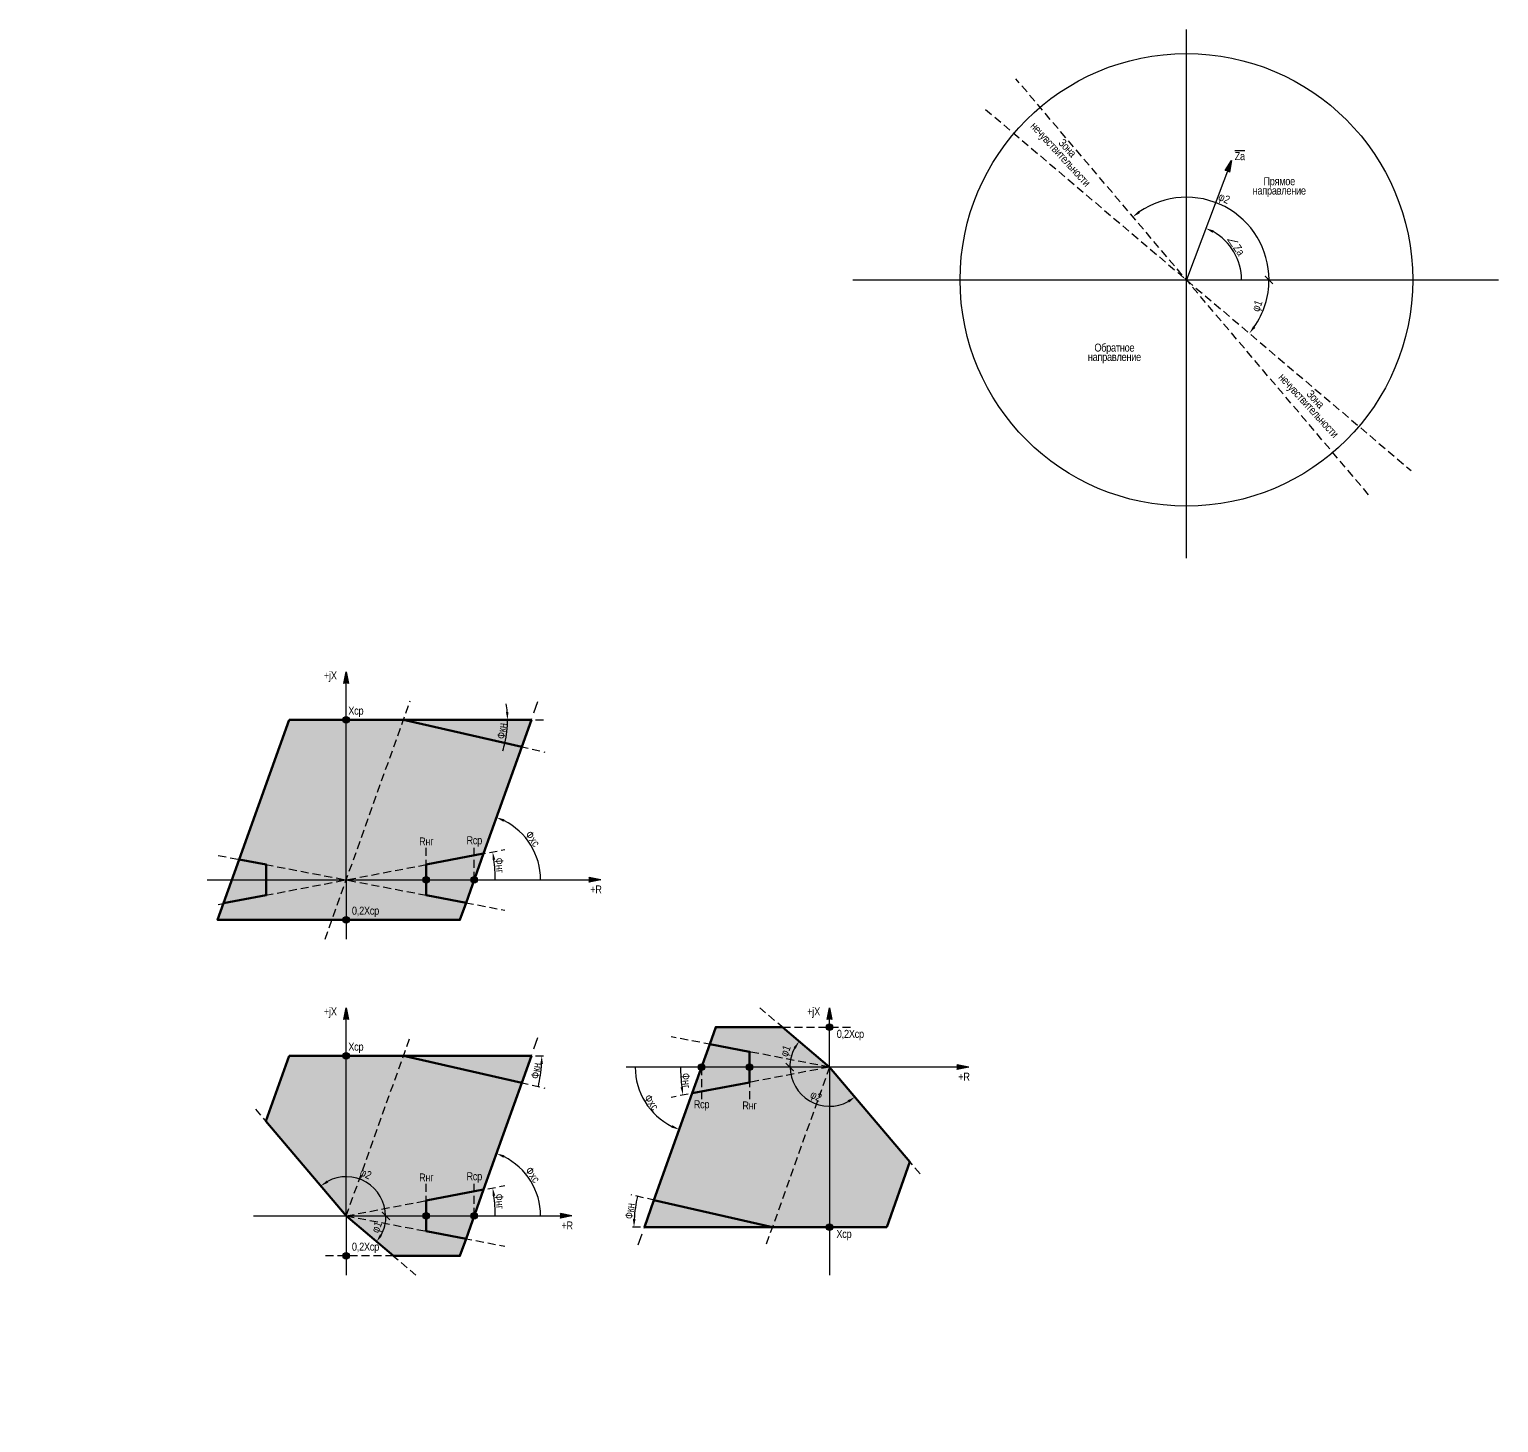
# Model space of a CAD drawing. Header units: millimetres. Extents: x -68 to 4847, y -35 to 2390.
# Drawn here: x 1927 to 2845, y 1136 to 2007 of the extents above; entities that cross this region are included whole.
import ezdxf

# ---------------------------------------------------------------- set-up
doc = ezdxf.new("R2010")
doc.units = ezdxf.units.MM
doc.linetypes.add('штриховая2', pattern=[0.375, 0.25, -0.125])
doc.layers.add('TEXT', color=7, linetype='Continuous', lineweight=25)
doc.styles.add('2.5_Gost_RD', font='ARIALN.TTF', dxfattribs={"height": 2.5})
doc.styles.add('5.0_Gost_RD', font='ARIALN.TTF', dxfattribs={"height": 5})
doc.dimstyles.new('Gost_RD_1-1000', dxfattribs={"dimtxt": 2.5, "dimasz": 2.5, "dimexe": 1.25, "dimexo": 0, "dimtad": 1, "dimdec": 0, "dimlfac": 1000, "dimtxsty": '2.5_Gost_RD', "dimblk": 'OBLIQUE', "dimcen": 2.5, "dimadec": 0, "dimazin": 0, "dimtfac": 1, "dimtdec": 0, "dimtmove": 0, "dimatfit": 3, "dimfxl": 1, "dimarcsym": 0})

# ---------------------------------------------------------------- blocks, each defined once
blk = doc.blocks.new('*D51')
at = {"color": 0, "lineweight": -2, "ltscale": 100, "transparency": 16777216}
for start, end in [(4.40447, 8.80893), (347.16648, 0), (342.76202, 347.16648)]:
    blk.add_arc((2160.71, 1575), 65.06, start, end, dxfattribs=at)
at = {"color": 0, "ltscale": 100, "transparency": 16777216}
blk.add_solid([(2226.41, 1580.03), (2224.75, 1579.96), (2225.77, 1575)], dxfattribs=at)
at = {"layer": 'Defpoints', "color": 0, "ltscale": 100, "transparency": 16777216}
for p in [(2160.71, 1575), (2160.71, 1575), (2279, 1575), (2225.05, 1565.32), (2279, 1548.05)]:
    blk.add_point(p, dxfattribs=at)
at = {"color": 0, "ltscale": 100, "transparency": 16777216, "insert": (2222.26, 1568.08), "char_height": 5, "attachment_point": 5, "rotation": 83.58324, "style": '5.0_Gost_RD'}
blk.add_mtext('Фкн', dxfattribs=at)
blk = doc.blocks.new('_None')
blk = doc.blocks.new('*D53')
at = {"color": 0, "lineweight": -2, "ltscale": 100, "transparency": 16777216}
blk.add_line((2234.7, 1558.15), (2218.52, 1512.85), dxfattribs=at)
blk.add_arc((2205, 1475), 41.44, 360, 63.42832, dxfattribs=at)
at = {"color": 0, "ltscale": 100, "transparency": 16777216}
blk.add_solid([(2223.21, 1511.29), (2223.86, 1512.83), (2218.94, 1514.02)], dxfattribs=at)
at = {"layer": 'Defpoints', "color": 0, "ltscale": 100, "transparency": 16777216}
for p in [(2251.43, 1605), (2234.7, 1558.15), (2243.01, 1491.49), (2038, 1475), (2279, 1475)]:
    blk.add_point(p, dxfattribs=at)
at = {"color": 0, "ltscale": 100, "transparency": 16777216, "insert": (2241.46, 1500.69), "char_height": 5, "attachment_point": 5, "rotation": 305.17309, "style": '5.0_Gost_RD'}
blk.add_mtext('Фхс', dxfattribs=at)
blk = doc.blocks.new('*D54')
at = {"color": 0, "lineweight": -2, "ltscale": 100, "transparency": 16777216}
blk.add_arc((2125, 1475), 93.13, 360, 7.73694, dxfattribs=at)
at = {"color": 0, "ltscale": 100, "transparency": 16777216}
blk.add_solid([(2216.46, 1487.4), (2218.11, 1487.67), (2216.48, 1492.47)], dxfattribs=at)
at = {"layer": 'Defpoints', "color": 0, "ltscale": 100, "transparency": 16777216}
for p in [(2224.02, 1493.91), (2217.95, 1480.86), (2038, 1475), (2279, 1475), (2038, 1458.38)]:
    blk.add_point(p, dxfattribs=at)
at = {"color": 0, "ltscale": 100, "transparency": 16777216, "insert": (2220.83, 1484.07), "char_height": 5, "attachment_point": 5, "rotation": 275.40664, "style": '5.0_Gost_RD'}
blk.add_mtext('Фнг', dxfattribs=at)
blk = doc.blocks.new('*D60')
at = {"color": 0, "lineweight": -2, "ltscale": 100, "transparency": 16777216}
blk.add_arc((2650, 1850), 34.45, 0, 61.03781, dxfattribs=at)
at = {"color": 0, "ltscale": 100, "transparency": 16777216}
blk.add_solid([(2666.33, 1879.39), (2667.03, 1880.9), (2662.15, 1882.24)], dxfattribs=at)
at = {"layer": 'Defpoints', "color": 0, "ltscale": 100, "transparency": 16777216}
for p in [(2678.11, 1924.62), (2681.69, 1863.53), (2441.53, 1850), (2650, 1850), (2845.11, 1850)]:
    blk.add_point(p, dxfattribs=at)
at = {"color": 0, "ltscale": 100, "transparency": 16777216, "insert": (2680.95, 1871.41), "char_height": 5, "attachment_point": 5, "rotation": 304.67993, "style": '5.0_Gost_RD'}
blk.add_mtext('{\\fISOCPEUR|b0|i0|c0|p34;∠}Za', dxfattribs=at)
blk = doc.blocks.new('*D61')
at = {"color": 0, "lineweight": -2, "ltscale": 100, "transparency": 16777216}
blk.add_arc((2650, 1850), 51.66, 360, 124.74704, dxfattribs=at)
at = {"color": 0, "ltscale": 100, "transparency": 16777216}
blk.add_solid([(2621.06, 1891.79), (2620.05, 1893.11), (2616.59, 1889.4)], dxfattribs=at)
at = {"layer": 'Defpoints', "color": 0, "ltscale": 100, "transparency": 16777216}
for p in [(2520.64, 2002.56), (2687.52, 1885.52), (2452, 1850), (2839.28, 1850), (2759.55, 1720.8)]:
    blk.add_point(p, dxfattribs=at)
at = {"color": 0, "ltscale": 100, "transparency": 16777216, "insert": (2673.32, 1900.35), "char_height": 5, "attachment_point": 5, "rotation": 335.14721, "style": '5.0_Gost_RD'}
blk.add_mtext('φ2', dxfattribs=at)
blk = doc.blocks.new('_ArchTick')
at = {"color": 0, "linetype": 'ByBlock', "const_width": 0.15}
blk.add_lwpolyline([(-0.5, -0.5), (0.5, 0.5)], dxfattribs=at)
blk = doc.blocks.new('*D62')
at = {"color": 0, "lineweight": -2, "ltscale": 100, "transparency": 16777216}
blk.add_arc((2650, 1850), 51.62, 325.21721, 0, dxfattribs=at)
at = {"color": 0, "ltscale": 100, "transparency": 16777216}
blk.add_solid([(2693.06, 1820.05), (2691.73, 1821.06), (2689.35, 1816.59)], dxfattribs=at)
at = {"layer": 'Defpoints', "color": 0, "ltscale": 100, "transparency": 16777216}
for p in [(2524.51, 1956.55), (2464.78, 1850), (2812.05, 1850), (2696.04, 1826.65), (2790.42, 1730.76)]:
    blk.add_point(p, dxfattribs=at)
at = {"color": 0, "lineweight": -2, "ltscale": 100, "transparency": 16777216, "xscale": 5, "yscale": 5, "zscale": 5, "rotation": 90}
blk.add_blockref('_ArchTick', (2701.62, 1850), dxfattribs=at)
at = {"color": 0, "ltscale": 100, "transparency": 16777216, "insert": (2694.86, 1833.52), "char_height": 5, "attachment_point": 5, "rotation": 69.83257, "style": '5.0_Gost_RD'}
blk.add_mtext('φ1', dxfattribs=at)
blk = doc.blocks.new('*D69')
at = {"color": 0, "lineweight": -2, "ltscale": 100, "transparency": 16777216}
blk.add_arc((2160.71, 1365), 86.49, 347.16648, 356.68735, dxfattribs=at)
at = {"color": 0, "ltscale": 100, "transparency": 16777216}
blk.add_solid([(2246.23, 1360.03), (2247.89, 1359.98), (2247.21, 1365)], dxfattribs=at)
at = {"layer": 'Defpoints', "color": 0, "ltscale": 100, "transparency": 16777216}
for p in [(2160.71, 1365), (2160.71, 1365), (2249, 1365), (2246.24, 1352.13), (2249, 1344.89)]:
    blk.add_point(p, dxfattribs=at)
at = {"color": 0, "ltscale": 100, "transparency": 16777216, "insert": (2243.56, 1355.68), "char_height": 5, "attachment_point": 5, "rotation": 83.58324, "style": '5.0_Gost_RD'}
blk.add_mtext('Фкн', dxfattribs=at)
blk = doc.blocks.new('*D70')
at = {"color": 0, "lineweight": -2, "ltscale": 100, "transparency": 16777216}
blk.add_line((2234.7, 1348.15), (2218.52, 1302.85), dxfattribs=at)
blk.add_arc((2205, 1265), 41.44, 0, 63.42832, dxfattribs=at)
at = {"color": 0, "ltscale": 100, "transparency": 16777216}
blk.add_solid([(2223.21, 1301.29), (2223.86, 1302.83), (2218.94, 1304.02)], dxfattribs=at)
at = {"layer": 'Defpoints', "color": 0, "ltscale": 100, "transparency": 16777216}
for p in [(2251.43, 1395), (2234.7, 1348.15), (2243.01, 1281.49), (2067, 1265), (2261, 1265)]:
    blk.add_point(p, dxfattribs=at)
at = {"color": 0, "ltscale": 100, "transparency": 16777216, "insert": (2241.46, 1290.69), "char_height": 5, "attachment_point": 5, "rotation": 305.17309, "style": '5.0_Gost_RD'}
blk.add_mtext('Фхс', dxfattribs=at)
blk = doc.blocks.new('*D71')
at = {"color": 0, "lineweight": -2, "ltscale": 100, "transparency": 16777216}
blk.add_arc((2125, 1265), 93.13, 360, 7.73694, dxfattribs=at)
at = {"color": 0, "ltscale": 100, "transparency": 16777216}
blk.add_solid([(2216.46, 1277.4), (2218.11, 1277.67), (2216.48, 1282.47)], dxfattribs=at)
at = {"layer": 'Defpoints', "color": 0, "ltscale": 100, "transparency": 16777216}
for p in [(2224.02, 1283.91), (2217.95, 1270.86), (2067, 1265), (2261, 1265), (2038, 1248.38)]:
    blk.add_point(p, dxfattribs=at)
at = {"color": 0, "ltscale": 100, "transparency": 16777216, "insert": (2220.83, 1274.07), "char_height": 5, "attachment_point": 5, "rotation": 275.40664, "style": '5.0_Gost_RD'}
blk.add_mtext('Фнг', dxfattribs=at)
blk = doc.blocks.new('*D72')
at = {"color": 0, "lineweight": -2, "ltscale": 100, "transparency": 16777216}
blk.add_arc((2391.29, 1258), 86.49, 167.16648, 176.68735, dxfattribs=at)
at = {"color": 0, "ltscale": 100, "transparency": 16777216}
blk.add_solid([(2305.77, 1262.97), (2304.11, 1263.02), (2304.79, 1258)], dxfattribs=at)
at = {"layer": 'Defpoints', "color": 0, "ltscale": 100, "transparency": 16777216}
for p in [(2303, 1278.11), (2305.76, 1270.87), (2303, 1258), (2391.29, 1258), (2391.29, 1258)]:
    blk.add_point(p, dxfattribs=at)
at = {"color": 0, "ltscale": 100, "transparency": 16777216, "insert": (2302.23, 1268.02), "char_height": 5, "attachment_point": 5, "rotation": 83.58324, "style": '5.0_Gost_RD'}
blk.add_mtext('Фкн', dxfattribs=at)
blk = doc.blocks.new('*D73')
at = {"color": 0, "lineweight": -2, "ltscale": 100, "transparency": 16777216}
blk.add_line((2317.3, 1274.85), (2333.48, 1320.15), dxfattribs=at)
blk.add_arc((2347, 1358), 41.44, 180, 243.42832, dxfattribs=at)
at = {"color": 0, "ltscale": 100, "transparency": 16777216}
blk.add_solid([(2328.79, 1321.71), (2328.14, 1320.17), (2333.06, 1318.98)], dxfattribs=at)
at = {"layer": 'Defpoints', "color": 0, "ltscale": 100, "transparency": 16777216}
for p in [(2300, 1358), (2514, 1358), (2308.99, 1341.51), (2317.3, 1274.85), (2300.57, 1228)]:
    blk.add_point(p, dxfattribs=at)
at = {"color": 0, "ltscale": 100, "transparency": 16777216, "insert": (2315.72, 1335.95), "char_height": 5, "attachment_point": 5, "rotation": 305.17309, "style": '5.0_Gost_RD'}
blk.add_mtext('Фхс', dxfattribs=at)
blk = doc.blocks.new('*D74')
at = {"color": 0, "lineweight": -2, "ltscale": 100, "transparency": 16777216}
blk.add_arc((2427, 1358), 93.13, 180, 187.73694, dxfattribs=at)
at = {"color": 0, "ltscale": 100, "transparency": 16777216}
blk.add_solid([(2335.54, 1345.6), (2333.89, 1345.33), (2335.52, 1340.53)], dxfattribs=at)
at = {"layer": 'Defpoints', "color": 0, "ltscale": 100, "transparency": 16777216}
for p in [(2514, 1374.62), (2300, 1358), (2334.05, 1352.14), (2514, 1358), (2327.98, 1339.09)]:
    blk.add_point(p, dxfattribs=at)
at = {"color": 0, "ltscale": 100, "transparency": 16777216, "insert": (2337.39, 1349.52), "char_height": 5, "attachment_point": 5, "rotation": 275.40664, "style": '5.0_Gost_RD'}
blk.add_mtext('Фнг', dxfattribs=at)
blk = doc.blocks.new('*D75')
at = {"color": 0, "lineweight": -2, "ltscale": 100, "transparency": 16777216}
blk.add_arc((2125, 1265), 24.5, 0, 118.58071, dxfattribs=at)
at = {"color": 0, "ltscale": 100, "transparency": 16777216}
blk.add_solid([(2113.75, 1285.83), (2112.81, 1287.2), (2109.16, 1283.69)], dxfattribs=at)
at = {"layer": 'Defpoints', "color": 0, "ltscale": 100, "transparency": 16777216}
for p in [(1995.64, 1417.56), (2142.79, 1281.84), (1927, 1265), (2314.28, 1265), (2234.55, 1135.8)]:
    blk.add_point(p, dxfattribs=at)
at = {"color": 0, "ltscale": 100, "transparency": 16777216, "insert": (2136.91, 1290.71), "char_height": 5, "attachment_point": 5, "rotation": 335.14721, "style": '5.0_Gost_RD'}
blk.add_mtext('φ2', dxfattribs=at)
blk = doc.blocks.new('*D76')
at = {"color": 0, "lineweight": -2, "ltscale": 100, "transparency": 16777216}
blk.add_arc((2125, 1265), 24.84, 331.21725, 360, dxfattribs=at)
at = {"color": 0, "ltscale": 100, "transparency": 16777216}
blk.add_solid([(2147.46, 1252.57), (2146.09, 1253.51), (2143.94, 1248.92)], dxfattribs=at)
at = {"layer": 'Defpoints', "color": 0, "ltscale": 100, "transparency": 16777216}
for p in [(1999.51, 1371.55), (1939.78, 1265), (2269.05, 1265), (2147.16, 1253.77), (2265.42, 1145.76)]:
    blk.add_point(p, dxfattribs=at)
at = {"color": 0, "lineweight": -2, "ltscale": 100, "transparency": 16777216, "xscale": 5, "yscale": 5, "zscale": 5, "rotation": 89.99999999999993}
blk.add_blockref('_ArchTick', (2149.84, 1265), dxfattribs=at)
at = {"color": 0, "ltscale": 100, "transparency": 16777216, "insert": (2144.72, 1257.76), "char_height": 5, "attachment_point": 5, "rotation": 69.83257, "style": '5.0_Gost_RD'}
blk.add_mtext('φ1', dxfattribs=at)
blk = doc.blocks.new('*D77')
at = {"color": 0, "lineweight": -2, "ltscale": 100, "transparency": 16777216}
blk.add_arc((2427, 1358), 24.5, 180, 298.58071, dxfattribs=at)
at = {"color": 0, "ltscale": 100, "transparency": 16777216}
blk.add_solid([(2438.25, 1337.17), (2439.19, 1335.8), (2442.84, 1339.31)], dxfattribs=at)
at = {"layer": 'Defpoints', "color": 0, "ltscale": 100, "transparency": 16777216}
for p in [(2317.45, 1487.2), (2237.72, 1358), (2625, 1358), (2409.21, 1341.16), (2556.36, 1205.44)]:
    blk.add_point(p, dxfattribs=at)
at = {"color": 0, "ltscale": 100, "transparency": 16777216, "insert": (2418.31, 1339.24), "char_height": 5, "attachment_point": 5, "rotation": 335.14721, "style": '5.0_Gost_RD'}
blk.add_mtext('φ2', dxfattribs=at)
blk = doc.blocks.new('*D78')
at = {"color": 0, "lineweight": -2, "ltscale": 100, "transparency": 16777216}
blk.add_arc((2427, 1358), 24.84, 151.21725, 180, dxfattribs=at)
at = {"color": 0, "ltscale": 100, "transparency": 16777216}
blk.add_solid([(2404.54, 1370.43), (2405.91, 1369.49), (2408.06, 1374.08)], dxfattribs=at)
at = {"layer": 'Defpoints', "color": 0, "ltscale": 100, "transparency": 16777216}
for p in [(2286.58, 1477.24), (2404.84, 1369.23), (2264.95, 1358), (2612.22, 1358), (2552.49, 1251.45)]:
    blk.add_point(p, dxfattribs=at)
at = {"color": 0, "lineweight": -2, "ltscale": 100, "transparency": 16777216, "xscale": 5, "yscale": 5, "zscale": 5, "rotation": 270}
blk.add_blockref('_ArchTick', (2402.16, 1358), dxfattribs=at)
at = {"color": 0, "ltscale": 100, "transparency": 16777216, "insert": (2400.09, 1367.88), "char_height": 5, "attachment_point": 5, "rotation": 69.83257, "style": '5.0_Gost_RD'}
blk.add_mtext('φ1', dxfattribs=at)

msp = doc.modelspace()

# ---------------------------------------------------------------- hatches: boundary and pattern name
at = {"ltscale": 100, "transparency": 33554687}
h = msp.add_hatch(color=256, dxfattribs=at)
h.dxf.hatch_style = 1
h.paths.add_polyline_path([(2678.106, 1924.616), (2674.2236, 1918.3704, -0.21922359), (2676.9244, 1917.3576)])
h = msp.add_hatch(color=256, dxfattribs=at)
h.dxf.hatch_style = 1
h.paths.add_polyline_path([(2125, 1605), (2123.5578, 1597.7889, -0.21922359), (2126.4422, 1597.7889)])
at = {"ltscale": 100, "true_color": 0xf6bb8e, "transparency": 33554687}
msp.add_hatch(color=31, dxfattribs=at).paths.add_polyline_path([(2089.2857, 1575), (2058.1327, 1487.7717), (2075, 1484.55), (2075, 1465.45), (2048.3423, 1460.3583), (2044.6429, 1450), (2196.0714, 1450), (2199.8913, 1460.6957), (2175, 1465.45), (2175, 1484.55), (2210.8567, 1491.3987), (2234.6952, 1558.1464), (2160.7143, 1575)])
at = {"ltscale": 100, "true_color": 0xfce5d5, "transparency": 33554687}
h = msp.add_hatch(color=254, dxfattribs=at)
h.dxf.hatch_style = 1
h.paths.add_polyline_path([(2240.7143, 1575), (2160.7143, 1575), (2234.6952, 1558.1464)])
h.paths.add_polyline_path([(2205, 1490.28), (2175, 1484.55), (2175, 1477, -0.41421356), (2177, 1475), (2203, 1475, -0.41421356), (2205, 1477)])
h.paths.add_polyline_path([(2210.8567, 1491.3987), (2205, 1490.28), (2205, 1477, -0.08596682), (2205.6727, 1476.8835)])
h.paths.add_polyline_path([(2204.3273, 1473.1165, -0.31696022), (2203, 1475), (2177, 1475, -0.41421356), (2175, 1473), (2175, 1465.45), (2199.8913, 1460.6957)])
h.paths.add_polyline_path([(2075, 1484.55), (2058.1327, 1487.7717), (2053.5714, 1475), (2075, 1475)])
h.paths.add_polyline_path([(2075, 1475), (2053.5714, 1475), (2048.3423, 1460.3583), (2075, 1465.45)])
at = {"ltscale": 100}
h = msp.add_hatch(color=256, dxfattribs=at)
h.dxf.hatch_style = 1
h.paths.add_polyline_path([(2127, 1575, 1), (2123, 1575, 1)])
h = msp.add_hatch(color=256, dxfattribs=at)
h.dxf.hatch_style = 1
h.paths.add_polyline_path([(2177, 1475, 1), (2173, 1475, 1)])
h = msp.add_hatch(color=256, dxfattribs=at)
h.dxf.hatch_style = 1
h.paths.add_polyline_path([(2207, 1475, 1), (2203, 1475, 1)])
at = {"ltscale": 100, "transparency": 33554687}
h = msp.add_hatch(color=256, dxfattribs=at)
h.dxf.hatch_style = 1
h.paths.add_polyline_path([(2284, 1475), (2276.7889, 1476.4422, -0.21922359), (2276.7889, 1473.5578)])
at = {"ltscale": 100}
h = msp.add_hatch(color=256, dxfattribs=at)
h.dxf.hatch_style = 1
h.paths.add_polyline_path([(2127, 1450, 1), (2123, 1450, 1)])
at = {"ltscale": 100, "transparency": 33554687}
h = msp.add_hatch(color=256, dxfattribs=at)
h.dxf.hatch_style = 1
h.paths.add_polyline_path([(2125, 1395), (2123.5578, 1387.7889, -0.21922359), (2126.4422, 1387.7889)])
h = msp.add_hatch(color=256, dxfattribs=at)
h.dxf.hatch_style = 1
h.paths.add_polyline_path([(2427, 1395), (2425.5578, 1387.7889, -0.21922359), (2428.4422, 1387.7889)])
at = {"ltscale": 100, "true_color": 0xf6bb8e, "transparency": 33554687}
h = msp.add_hatch(color=31, dxfattribs=at)
h.dxf.hatch_style = 1
h.paths.add_polyline_path([(2427, 1260, -0.41421356), (2429, 1258), (2462.7143, 1258), (2477.2589, 1298.725), (2427, 1358)])
h.paths.add_polyline_path([(2391.2857, 1258), (2425, 1258, -0.41421356), (2427, 1260), (2427, 1358)])
h.paths.add_polyline_path([(2317.3048, 1274.8536), (2391.2857, 1258), (2427, 1358), (2341.1433, 1341.6013)])
h.paths.add_polyline_path([(2377, 1348.45), (2427, 1358), (2379, 1358, -0.41421356), (2377, 1356)])
h.paths.add_polyline_path([(2377, 1360, -0.41421356), (2379, 1358), (2427, 1358), (2377, 1367.55)])
h.paths.add_polyline_path([(2377, 1367.55), (2427, 1358), (2397.5574, 1383), (2355.9286, 1383), (2352.1087, 1372.3043)])
at = {"ltscale": 100}
h = msp.add_hatch(color=256, dxfattribs=at)
h.dxf.hatch_style = 1
h.paths.add_polyline_path([(2429, 1383, 1), (2425, 1383, 1)])
at = {"ltscale": 100, "true_color": 0xfce5d5, "transparency": 33554687}
h = msp.add_hatch(color=254, dxfattribs=at)
h.dxf.hatch_style = 1
h.paths.add_polyline_path([(2311.2857, 1258), (2391.2857, 1258), (2317.3048, 1274.8536)])
h.paths.add_polyline_path([(2347, 1342.72), (2377, 1348.45), (2377, 1356, -0.41421356), (2375, 1358), (2349, 1358, -0.41421356), (2347, 1356)])
h.paths.add_polyline_path([(2347.6727, 1359.8835, -0.31696022), (2349, 1358), (2375, 1358, -0.41421356), (2377, 1360), (2377, 1367.55), (2352.1087, 1372.3043)])
h.paths.add_polyline_path([(2341.1433, 1341.6013), (2347, 1342.72), (2347, 1356, -0.08596682), (2346.3273, 1356.1165)])
at = {"ltscale": 100, "true_color": 0xf6bb8e, "transparency": 33554687}
h = msp.add_hatch(color=31, dxfattribs=at)
h.dxf.hatch_style = 1
h.paths.add_polyline_path([(2125, 1363, -0.41421356), (2123, 1365), (2089.2857, 1365), (2074.7411, 1324.275), (2125, 1265)])
h.paths.add_polyline_path([(2160.7143, 1365), (2127, 1365, -0.41421356), (2125, 1363), (2125, 1265)])
h.paths.add_polyline_path([(2234.6952, 1348.1464), (2160.7143, 1365), (2125, 1265), (2210.8567, 1281.3987)])
h.paths.add_polyline_path([(2175, 1274.55), (2125, 1265), (2173, 1265, -0.41421356), (2175, 1267)])
h.paths.add_polyline_path([(2175, 1263, -0.41421356), (2173, 1265), (2125, 1265), (2175, 1255.45)])
h.paths.add_polyline_path([(2175, 1255.45), (2125, 1265), (2154.4426, 1240), (2196.0714, 1240), (2199.8913, 1250.6957)])
at = {"ltscale": 100}
h = msp.add_hatch(color=256, dxfattribs=at)
h.dxf.hatch_style = 1
h.paths.add_polyline_path([(2127, 1365, 1), (2123, 1365, 1)])
at = {"ltscale": 100, "true_color": 0xfce5d5, "transparency": 33554687}
h = msp.add_hatch(color=254, dxfattribs=at)
h.dxf.hatch_style = 1
h.paths.add_polyline_path([(2240.7143, 1365), (2160.7143, 1365), (2234.6952, 1348.1464)])
h.paths.add_polyline_path([(2205, 1280.28), (2175, 1274.55), (2175, 1267, -0.41421356), (2177, 1265), (2203, 1265, -0.41421356), (2205, 1267)])
h.paths.add_polyline_path([(2204.3273, 1263.1165, -0.31696022), (2203, 1265), (2177, 1265, -0.41421356), (2175, 1263), (2175, 1255.45), (2199.8913, 1250.6957)])
h.paths.add_polyline_path([(2210.8567, 1281.3987), (2205, 1280.28), (2205, 1267, -0.08596682), (2205.6727, 1266.8835)])
at = {"ltscale": 100}
h = msp.add_hatch(color=256, dxfattribs=at)
h.dxf.hatch_style = 1
h.paths.add_polyline_path([(2349, 1358, 1), (2345, 1358, 1)])
h = msp.add_hatch(color=256, dxfattribs=at)
h.dxf.hatch_style = 1
h.paths.add_polyline_path([(2379, 1358, 1), (2375, 1358, 1)])
at = {"ltscale": 100, "transparency": 33554687}
h = msp.add_hatch(color=256, dxfattribs=at)
h.dxf.hatch_style = 1
h.paths.add_polyline_path([(2514, 1358), (2506.7889, 1359.4422, -0.21922359), (2506.7889, 1356.5578)])
at = {"ltscale": 100}
h = msp.add_hatch(color=256, dxfattribs=at)
h.dxf.hatch_style = 1
h.paths.add_polyline_path([(2177, 1265, 1), (2173, 1265, 1)])
h = msp.add_hatch(color=256, dxfattribs=at)
h.dxf.hatch_style = 1
h.paths.add_polyline_path([(2207, 1265, 1), (2203, 1265, 1)])
at = {"ltscale": 100, "transparency": 33554687}
h = msp.add_hatch(color=256, dxfattribs=at)
h.dxf.hatch_style = 1
h.paths.add_polyline_path([(2266, 1265), (2258.7889, 1266.4422, -0.21922359), (2258.7889, 1263.5578)])
at = {"ltscale": 100}
h = msp.add_hatch(color=256, dxfattribs=at)
h.dxf.hatch_style = 1
h.paths.add_polyline_path([(2429, 1258, 1), (2425, 1258, 1)])
h = msp.add_hatch(color=256, dxfattribs=at)
h.dxf.hatch_style = 1
h.paths.add_polyline_path([(2127, 1240, 1), (2123, 1240, 1)])

# ---------------------------------------------------------------- linework, layer by layer
for p, q in [((2650, 1676.1647), (2650, 2006.557)), ((2678.106, 1924.616), (2650, 1850)), ((2678.106, 1924.616), (2674.2236, 1918.3704)), ((2674.2236, 1918.3704), (2678.106, 1924.616)), ((2678.106, 1924.616), (2676.9244, 1917.3576)), ((2441.53, 1850), (2845.1118, 1850)), ((2125, 1605), (2123.5578, 1597.7889)), ((2123.5578, 1597.7889), (2125, 1605)), ((2125, 1605), (2126.4422, 1597.7889)), ((2125, 1475), (2125, 1601)), ((2038, 1475), (2279, 1475)), ((2125, 1475), (2125, 1438)), ((2284, 1475), (2276.7889, 1476.4422)), ((2276.7889, 1476.4422), (2284, 1475)), ((2284, 1475), (2276.7889, 1473.5578)), ((2125, 1395), (2123.5578, 1387.7889)), ((2123.5578, 1387.7889), (2125, 1395)), ((2125, 1395), (2126.4422, 1387.7889)), ((2125, 1265), (2125, 1391)), ((2427, 1395), (2425.5578, 1387.7889)), ((2425.5578, 1387.7889), (2427, 1395)), ((2427, 1358), (2427, 1395)), ((2427, 1395), (2428.4422, 1387.7889)), ((2514, 1358), (2506.7889, 1359.4422)), ((2506.7889, 1359.4422), (2514, 1358)), ((2514, 1358), (2300, 1358)), ((2427, 1358), (2427, 1228)), ((2514, 1358), (2506.7889, 1356.5578)), ((2067, 1265), (2261, 1265)), ((2125, 1265), (2125, 1228)), ((2266, 1265), (2258.7889, 1266.4422)), ((2258.7889, 1266.4422), (2266, 1265)), ((2266, 1265), (2258.7889, 1263.5578))]:
    msp.add_line(p, q, dxfattribs=at)
at = {"color": 31, "linetype": 'штриховая2', "ltscale": 20, "true_color": 0xfecc66}
for p, q in [((2763.8292, 1715.7508), (2543.4931, 1975.6134)), ((2524.5101, 1956.5546), (2790.4245, 1730.7644))]:
    msp.add_line(p, q, dxfattribs=at)
at = {"linetype": 'штриховая2', "ltscale": 20}
for p, q in [((2111.7857, 1438), (2165, 1587)), ((2160.7143, 1575), (2249, 1554.8877)), ((2160.7143, 1575), (2249, 1575)), ((2045, 1459.72), (2224.0168, 1493.9122)), ((2045, 1490.28), (2224.0168, 1456.0878)), ((2175, 1475), (2175, 1495)), ((2205, 1475), (2205, 1495)), ((2427, 1358), (2383.4249, 1395)), ((2397.5574, 1383), (2441.4611, 1383)), ((2125, 1265), (2165, 1377)), ((2427, 1358), (2327.9832, 1376.9122)), ((2160.7143, 1365), (2249, 1344.8877)), ((2160.7143, 1365), (2249, 1365)), ((2427, 1358), (2327.9832, 1339.0878)), ((2347, 1358), (2347, 1338)), ((2377, 1358), (2377, 1338)), ((2427, 1358), (2387, 1246)), ((2427, 1358), (2485.2044, 1289.3542)), ((2125, 1265), (2066.7956, 1333.6458)), ((2125, 1265), (2224.0168, 1283.9122)), ((2175, 1265), (2175, 1285)), ((2205, 1265), (2205, 1285)), ((2391.2857, 1258), (2303, 1278.1123)), ((2125, 1265), (2224.0168, 1246.0878)), ((2125, 1265), (2168.5751, 1228)), ((2391.2857, 1258), (2303, 1258)), ((2154.4426, 1240), (2110.5389, 1240))]:
    msp.add_line(p, q, dxfattribs=at)
at = {"linetype": 'штриховая2', "ltscale": 30}
for p, q in [((2234.6952, 1558.1464), (2245, 1587)), ((2234.6952, 1348.1464), (2245, 1377)), ((2317.3048, 1274.8536), (2307, 1246))]:
    msp.add_line(p, q, dxfattribs=at)
at = {"lineweight": 70, "ltscale": 100}
for p, q in [((2160.7143, 1575), (2240.7143, 1575)), ((2240.7143, 1575), (2234.6952, 1558.1464)), ((2058.1327, 1487.7717), (2048.3423, 1460.3583)), ((2210.8567, 1491.3987), (2199.8913, 1460.6957)), ((2341.1433, 1341.6013), (2352.1087, 1372.3043)), ((2160.7143, 1365), (2240.7143, 1365)), ((2240.7143, 1365), (2234.6952, 1348.1464)), ((2210.8567, 1281.3987), (2199.8913, 1250.6957)), ((2311.2857, 1258), (2317.3048, 1274.8536)), ((2391.2857, 1258), (2311.2857, 1258))]:
    msp.add_line(p, q, dxfattribs=at)
at = {"lineweight": 200, "ltscale": 100}
for points in [[(2089.2857, 1575), (2160.7143, 1575), (2234.6952, 1558.1464), (2210.8567, 1491.3987), (2175, 1484.55), (2175, 1465.45), (2199.8913, 1460.6957), (2196.0714, 1450), (2044.6429, 1450), (2048.3423, 1460.3583), (2075, 1465.45), (2075, 1484.55), (2058.1327, 1487.7717), (2089.2857, 1575)], [(2462.7143, 1258), (2391.2857, 1258), (2317.3048, 1274.8536), (2341.1433, 1341.6013), (2377, 1348.45), (2377, 1367.55), (2352.1087, 1372.3043), (2355.9286, 1383), (2397.5574, 1383)], [(2477.2589, 1298.725), (2427, 1358), (2397.5574, 1383)], [(2074.7411, 1324.275), (2089.2857, 1365)], [(2089.2857, 1365), (2160.7143, 1365), (2234.6952, 1348.1464), (2210.8567, 1281.3987), (2175, 1274.55), (2175, 1255.45), (2199.8913, 1250.6957), (2196.0714, 1240), (2154.4426, 1240)], [(2074.7411, 1324.275), (2125, 1265), (2154.4426, 1240)], [(2477.2589, 1298.725), (2462.7143, 1258)]]:
    msp.add_lwpolyline(points, dxfattribs=at)
at = {"ltscale": 100}
for centre, radius in [((2650, 1850), 141.4214), ((2125, 1575), 2), ((2175, 1475), 2), ((2205, 1475), 2), ((2125, 1450), 2), ((2427, 1383), 2), ((2125, 1365), 2), ((2347, 1358), 2), ((2377, 1358), 2), ((2175, 1265), 2), ((2205, 1265), 2), ((2427, 1258), 2), ((2125, 1240), 2)]:
    msp.add_circle(centre, radius, dxfattribs=at)
for centre, start, end in [((2674.4745, 1914.9321), 44.7139938, 94.1739157), ((2125, 1594.6576), 65.270039, 114.729961), ((2273.6576, 1475), 335.270039, 24.729961), ((2125, 1384.6576), 65.270039, 114.729961), ((2427, 1384.6576), 65.270039, 114.729961), ((2503.6576, 1358), 335.270039, 24.729961), ((2255.6576, 1265), 335.270039, 24.729961)]:
    msp.add_arc(centre, 3.4475, start, end, dxfattribs=at)

# ---------------------------------------------------------------- texts
at = {"layer": 'TEXT', "color": 0, "ltscale": 100, "char_height": 5, "width": 28, "attachment_point": 5, "rotation": 312.4807813, "style": '5.0_Gost_RD'}
for insert in [(2573, 1930), (2728, 1773)]:
    msp.add_mtext('\\pxsm0.7;{\\T0.95;\\C256;Зона нечувствительности}', dxfattribs=dict(at, insert=insert))
at = {"layer": 'TEXT', "color": 0, "ltscale": 100, "char_height": 5, "width": 28, "attachment_point": 5, "style": '5.0_Gost_RD'}
for s, insert in [('\\pxsm0.7;{\\T0.95;\\O\\C256;Za}', (2683.3669, 1927.2989)), ('\\pxsm0.7;{\\T0.95;\\C256;Прямое направление}', (2708, 1908)), ('\\pxsm0.7;{\\T0.95;\\C256;Обратное направление}', (2605, 1804)), ('\\pxsm0.7;{\\T0.95;\\C256;+jX}', (2115, 1602)), ('\\pxsm0.7;{\\T0.95;\\C256;Xср}', (2131, 1580)), ('\\pxsm0.7;{\\T0.95;\\C256;Rнг}', (2175, 1499)), ('\\pxsm0.7;{\\T0.95;\\C256;Rср}', (2205, 1499)), ('\\pxsm0.7;{\\T0.95;\\C256;+R}', (2281, 1469)), ('\\pxsm0.7;{\\T0.95;\\C256;0,2Xср}', (2137, 1455)), ('\\pxsm0.7;{\\T0.95;\\C256;+jX}', (2115, 1392)), ('\\pxsm0.7;{\\T0.95;\\C256;+jX}', (2417, 1392)), ('\\pxsm0.7;{\\T0.95;\\C256;0,2Xср}', (2440, 1378)), ('\\pxsm0.7;{\\T0.95;\\C256;Xср}', (2131, 1370)), ('\\pxsm0.7;{\\T0.95;\\C256;+R}', (2511, 1352)), ('\\pxsm0.7;{\\T0.95;\\C256;Rср}', (2347, 1334)), ('\\pxsm0.7;{\\T0.95;\\C256;Rнг}', (2377, 1334)), ('\\pxsm0.7;{\\T0.95;\\C256;Rнг}', (2175, 1289)), ('\\pxsm0.7;{\\T0.95;\\C256;Rср}', (2205, 1289)), ('\\pxsm0.7;{\\T0.95;\\C256;+R}', (2263, 1259)), ('\\pxsm0.7;{\\T0.95;\\C256;Xср}', (2436, 1253)), ('\\pxsm0.7;{\\T0.95;\\C256;0,2Xср}', (2137, 1245))]:
    msp.add_mtext(s, dxfattribs=dict(at, insert=insert))

# ---------------------------------------------------------------- dimensions: what is measured, and where the dimension line sits
at = {"ltscale": 100}
for base, line1, line2, text, override, picture, middle in [((2687.5171, 1885.5172), ((2759.5502, 1720.7973), (2520.644, 2002.5614)), ((2452, 1850), (2839.2842, 1850)), 'φ2', {"dimscale": 0, "dimtxt": 5, "dimasz": 5, "dimtxsty": '5.0_Gost_RD', "dimblk1": 'None', "dimsah": 1}, '*D61', (2673.3225, 1900.3526)), ((2696.0376, 1826.654), ((2524.5101, 1956.5546), (2790.4245, 1730.7644)), ((2464.7818, 1850), (2812.0509, 1850)), 'φ1', {"dimscale": 0, "dimtxt": 5, "dimasz": 5, "dimtxsty": '5.0_Gost_RD', "dimblk2": 'ArchTick', "dimsah": 1}, '*D62', (2694.8594, 1833.5239)), ((2681.6872, 1863.5288), ((2678.106, 1924.616), (2650, 1850)), ((2441.53, 1850), (2845.1118, 1850)), '{\\fISOCPEUR|b0|i0|c0|p34;∠}Za', {"dimscale": 0, "dimtxt": 5, "dimasz": 5, "dimtxsty": '5.0_Gost_RD', "dimblk1": 'None', "dimsah": 1}, '*D60', (2680.9462, 1871.4121)), ((2243.0147, 1491.4888), ((2234.6952, 1558.1464), (2251.4286, 1605)), ((2038, 1475), (2279, 1475)), 'Фхс', {"dimscale": 0, "dimtxt": 5, "dimasz": 5, "dimtxsty": '5.0_Gost_RD', "dimblk1": 'None', "dimsah": 1}, '*D53', (2241.4589, 1500.6933)), ((2225.0491, 1565.3212), ((2160.7143, 1575), (2279, 1548.0534)), ((2160.7143, 1575), (2279, 1575)), 'Фкн', {"dimscale": 0, "dimtxt": 5, "dimasz": 5, "dimjust": 0, "dimtoh": 0, "dimtxsty": '5.0_Gost_RD', "dimblk1": 'None', "dimsah": 1}, '*D51', (2222.2601, 1568.0783)), ((2217.9501, 1480.8551), ((2038, 1458.383), (2224.0168, 1493.9122)), ((2038, 1475), (2279, 1475)), 'Фнг', {"dimscale": 0, "dimtxt": 5, "dimasz": 5, "dimtxsty": '5.0_Gost_RD', "dimblk1": 'None', "dimsah": 1}, '*D54', (2220.8311, 1484.0699)), ((2409.2086, 1341.157), ((2317.4498, 1487.2027), (2556.356, 1205.4386)), ((2625, 1358), (2237.7158, 1358)), 'φ2', {"dimscale": 0, "dimtxt": 5, "dimasz": 5, "dimtxsty": '5.0_Gost_RD', "dimblk1": 'None', "dimsah": 1}, '*D77', (2418.3126, 1339.2442)), ((2404.845, 1369.235), ((2552.4899, 1251.4454), (2286.5755, 1477.2356)), ((2612.2182, 1358), (2264.9491, 1358)), 'φ1', {"dimscale": 0, "dimtxt": 5, "dimasz": 5, "dimtxsty": '5.0_Gost_RD', "dimblk2": 'ArchTick', "dimsah": 1}, '*D78', (2400.0876, 1367.8845)), ((2142.7914, 1281.843), ((2234.5502, 1135.7973), (1995.644, 1417.5614)), ((1927, 1265), (2314.2842, 1265)), 'φ2', {"dimscale": 0, "dimtxt": 5, "dimasz": 5, "dimtxsty": '5.0_Gost_RD', "dimblk1": 'None', "dimsah": 1}, '*D75', (2136.9062, 1290.7052)), ((2243.0147, 1281.4888), ((2234.6952, 1348.1464), (2251.4286, 1395)), ((2067, 1265), (2261, 1265)), 'Фхс', {"dimscale": 0, "dimtxt": 5, "dimasz": 5, "dimtxsty": '5.0_Gost_RD', "dimblk1": 'None', "dimsah": 1}, '*D70', (2241.4589, 1290.6933)), ((2147.155, 1253.765), ((1999.5101, 1371.5546), (2265.4245, 1145.7644)), ((1939.7818, 1265), (2269.0509, 1265)), 'φ1', {"dimscale": 0, "dimtxt": 5, "dimasz": 5, "dimtxsty": '5.0_Gost_RD', "dimblk2": 'ArchTick', "dimsah": 1}, '*D76', (2144.7233, 1257.756)), ((2334.0499, 1352.1449), ((2514, 1374.617), (2327.9832, 1339.0878)), ((2514, 1358), (2300, 1358)), 'Фнг', {"dimscale": 0, "dimtxt": 5, "dimasz": 5, "dimtxsty": '5.0_Gost_RD', "dimblk1": 'None', "dimsah": 1}, '*D74', (2337.3911, 1349.519)), ((2246.244, 1352.1325), ((2160.7143, 1365), (2249, 1344.8877)), ((2160.7143, 1365), (2249, 1365)), 'Фкн', {"dimscale": 0, "dimtxt": 5, "dimasz": 5, "dimjust": 0, "dimtoh": 0, "dimtxsty": '5.0_Gost_RD', "dimblk1": 'None', "dimsah": 1}, '*D69', (2243.5592, 1355.6829)), ((2308.9853, 1341.5112), ((2317.3048, 1274.8536), (2300.5714, 1228)), ((2514, 1358), (2300, 1358)), 'Фхс', {"dimscale": 0, "dimtxt": 5, "dimasz": 5, "dimtxsty": '5.0_Gost_RD', "dimblk1": 'None', "dimsah": 1}, '*D73', (2315.7169, 1335.9542)), ((2217.9501, 1270.8551), ((2038, 1248.383), (2224.0168, 1283.9122)), ((2067, 1265), (2261, 1265)), 'Фнг', {"dimscale": 0, "dimtxt": 5, "dimasz": 5, "dimtxsty": '5.0_Gost_RD', "dimblk1": 'None', "dimsah": 1}, '*D71', (2220.8311, 1274.0699)), ((2305.756, 1270.8675), ((2391.2857, 1258), (2303, 1278.1123)), ((2391.2857, 1258), (2303, 1258)), 'Фкн', {"dimscale": 0, "dimtxt": 5, "dimasz": 5, "dimjust": 0, "dimtoh": 0, "dimtxsty": '5.0_Gost_RD', "dimblk1": 'None', "dimsah": 1}, '*D72', (2302.2299, 1268.0156))]:
    dim = msp.add_angular_dim_2l(base=base, line1=line1, line2=line2, text=text, dimstyle='Gost_RD_1-1000', override=override, dxfattribs=at)
    dim.commit()
    dim.dimension.update_dxf_attribs({"geometry": picture, "text_midpoint": middle})

doc.saveas('drawing.dxf')
